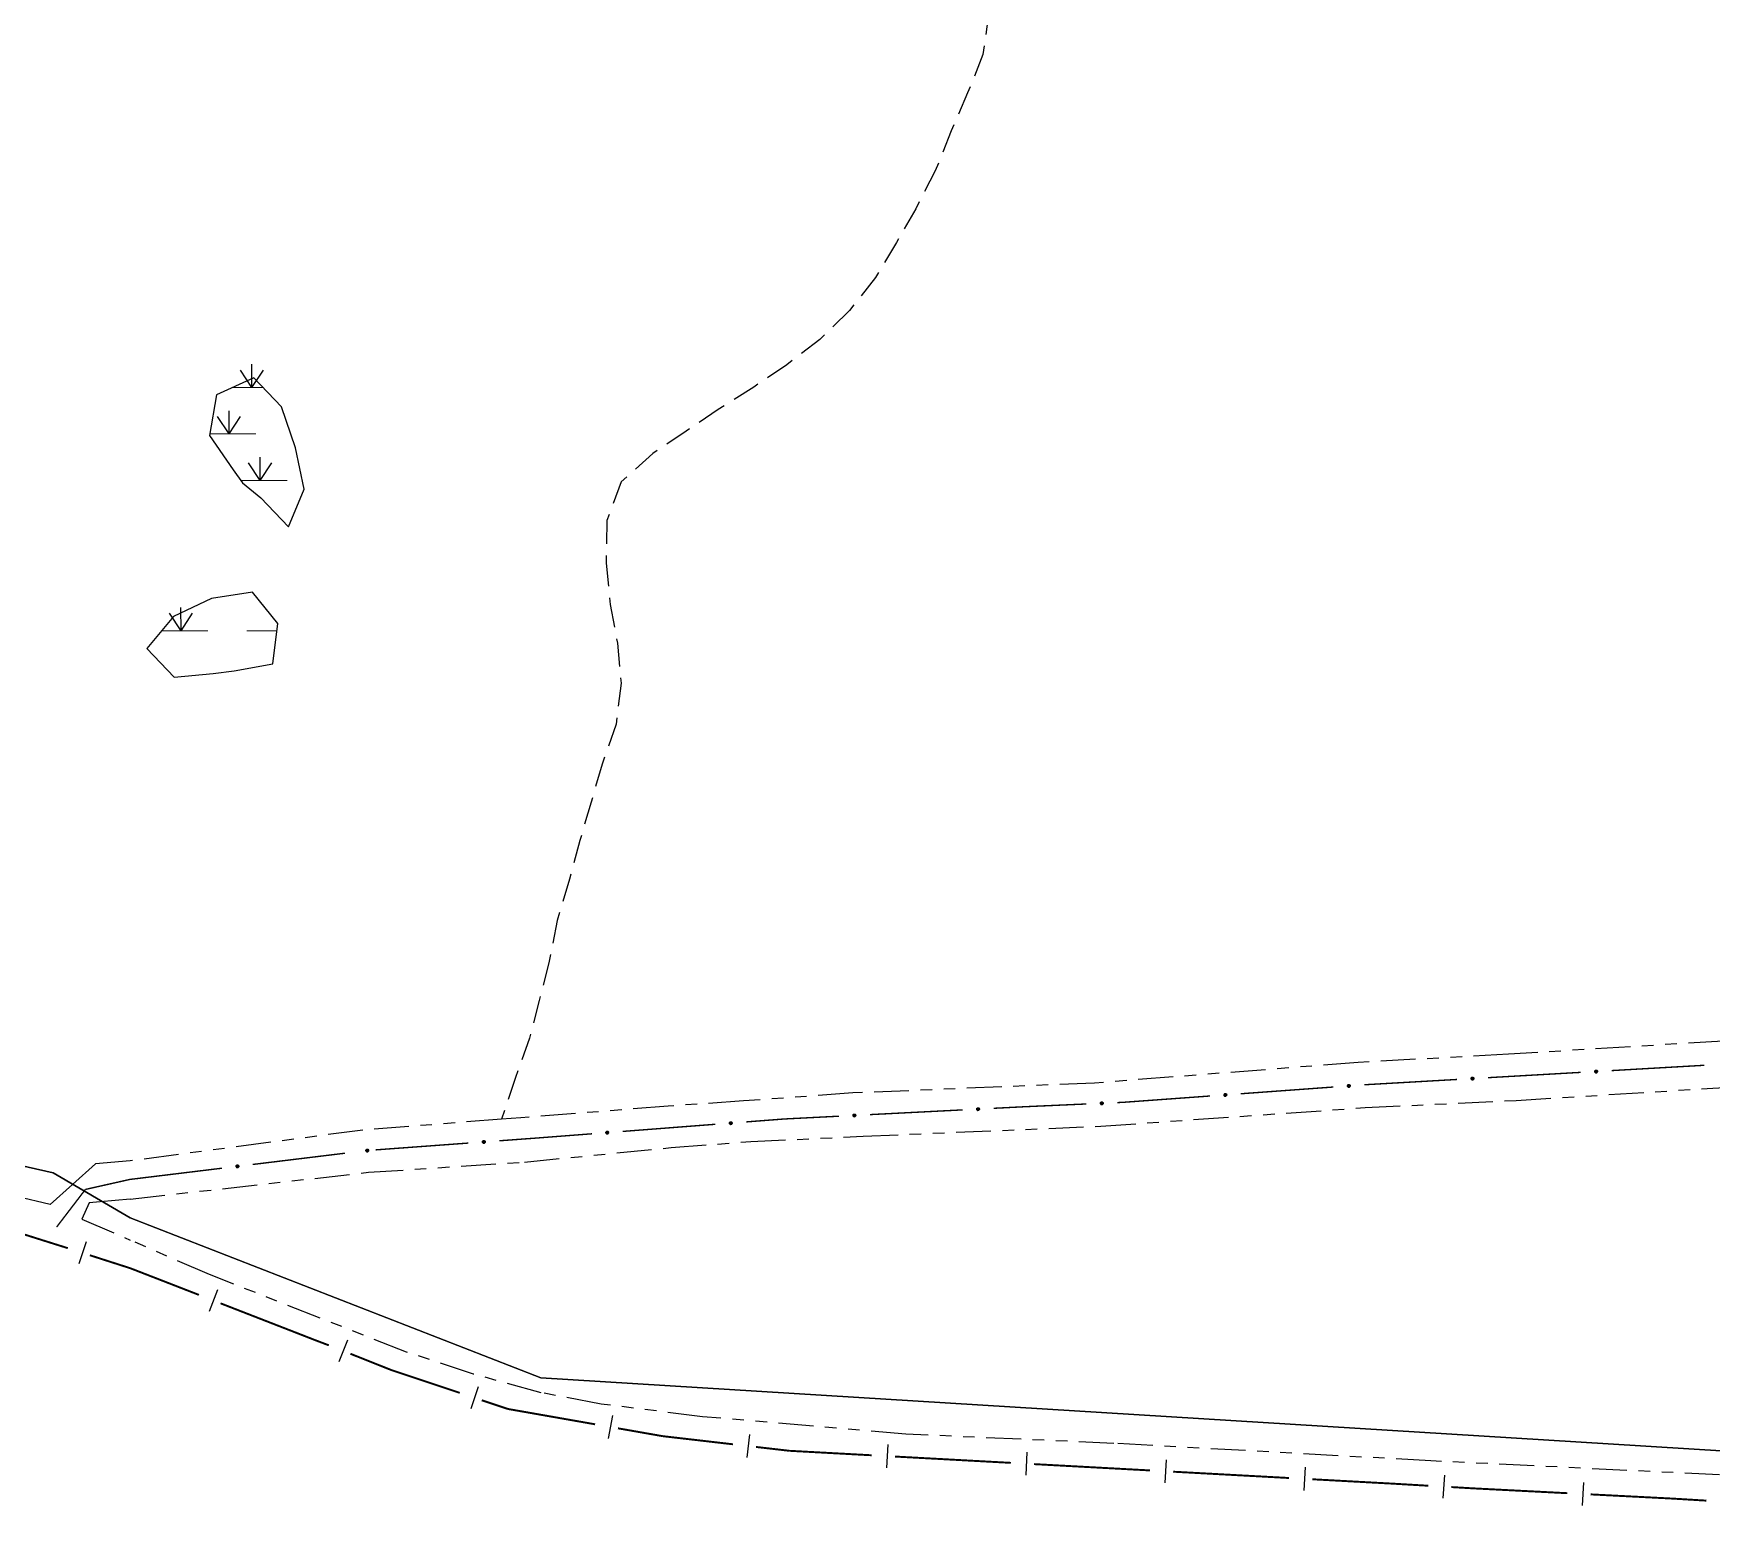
# Model space of a CAD drawing. Extents: x 200604 to 201918, y 4843538 to 4845237.
# Drawn here: x 201146.7 to 201363.5, y 4843542.1 to 4843734.3 of the extents above; entities that cross this region are included whole.
import ezdxf

# ---------------------------------------------------------------- set-up
doc = ezdxf.new("R2010")
doc.units = 0
doc.header["$LTSCALE"] = 1.5
doc.header["$MEASUREMENT"] = 0
for name, pattern in [('TRACO_00', [10, -10]), ('TRACO_15', [3, 2, -1]), ('TRACO_25', [8, 3, -1, 1, -1, 1, -1])]:
    doc.linetypes.add(name, pattern=pattern)
for name, color, linetype in [('CD_MALHA_LOTES', 7, 'CONTINUOUS'), ('HD-ALAGADO-BREJO', 170, 'CONTINUOUS'), ('LM-LIM-SETORES-BAIRROS', 250, 'CONTINUOUS'), ('RU-QUADRA', 210, 'CONTINUOUS'), ('SV-CAMINHO-TRILHA', 20, 'CONTINUOUS'), ('SV-EIXO-RUA-N-PAV', 6, 'CONTINUOUS'), ('SV-RUA-NAO-PAV', 7, 'CONTINUOUS')]:
    doc.layers.add(name, color=color, linetype=linetype)

# ---------------------------------------------------------------- blocks, each defined once
blk = doc.blocks.new('*X7')
at = {"layer": 'HD-ALAGADO-BREJO'}
for points in [[(201165.779237, 4843657.160308), (201165.778888, 4843660.160307)], [(201165.779237, 4843657.160308), (201164.278976, 4843659.410133)], [(201165.779237, 4843657.160308), (201167.278976, 4843659.410482)]]:
    blk.add_lwpolyline(points, dxfattribs=at)
at = {"layer": 'HD-ALAGADO-BREJO', "const_width": 0.13}
for points in [[(201163.279237, 4843657.160017), (201164.279237, 4843657.160133)], [(201164.279237, 4843657.160133), (201169.279237, 4843657.160715)], [(201174.279237, 4843657.161296), (201177.279237, 4843657.161645)], [(201177.279237, 4843657.161645), (201178.17977, 4843657.160166)]]:
    blk.add_lwpolyline(points, dxfattribs=at)
blk = doc.blocks.new('*X8')
at = {"layer": 'HD-ALAGADO-BREJO'}
for points in [[(201174.947705, 4843688.580591), (201173.447198, 4843690.830252)], [(201174.947705, 4843688.580591), (201174.947028, 4843691.580591)], [(201174.947705, 4843688.580591), (201176.447197, 4843690.830929)], [(201171.983715, 4843682.58031), (201171.983299, 4843685.58031)], [(201171.983715, 4843682.58031), (201170.483403, 4843684.830103)], [(201171.983715, 4843682.58031), (201173.483403, 4843684.830518)], [(201176.006385, 4843676.580369), (201176.005908, 4843679.580368)], [(201176.006385, 4843676.580369), (201174.506028, 4843678.83013)], [(201176.006385, 4843676.580369), (201177.506027, 4843678.830607)]]:
    blk.add_lwpolyline(points, dxfattribs=at)
at = {"layer": 'HD-ALAGADO-BREJO', "const_width": 0.13}
for points in [[(201172.447705, 4843688.580027), (201173.447705, 4843688.580252)], [(201173.447705, 4843688.580252), (201175.447705, 4843688.580704)], [(201175.447705, 4843688.580704), (201176.382916, 4843688.580066)], [(201169.483715, 4843682.579964), (201170.483715, 4843682.580103)], [(201170.483715, 4843682.580103), (201175.483715, 4843682.580795)], [(201173.506385, 4843676.579971), (201174.506385, 4843676.58013)], [(201174.506385, 4843676.58013), (201179.506385, 4843676.580925)]]:
    blk.add_lwpolyline(points, dxfattribs=at)

msp = doc.modelspace()

# ---------------------------------------------------------------- linework, layer by layer
at = {"layer": 'CD_MALHA_LOTES', "linetype": 'Continuous', "flags": 128}
for points in [[(201159.23, 4843581.31), (201159.23, 4843581.32), (201149.28, 4843587.14), (201132.12, 4843590.99)], [(201466.03, 4843544.94), (201464.817355, 4843545.015463), (201350.17, 4843552.15), (201212.26, 4843560.67), (201159.23, 4843581.31)]]:
    msp.add_lwpolyline(points, dxfattribs=at)
at = {"layer": 'HD-ALAGADO-BREJO', "linetype": 'TRACO_00'}
for points in [[(201176.1, 4843674.32, 4.12), (201179.67, 4843670.58, 4.12), (201181.7, 4843675.44, 4.12), (201180.59, 4843680.76, 4.12), (201178.75, 4843686.08, 4.12), (201175.19, 4843689.84, 4.12), (201170.38, 4843687.63, 4.12), (201169.45, 4843682.39, 4.12), (201172.5, 4843677.93, 4.12), (201173.73, 4843676.28, 4.12)], [(201172.64, 4843651.97, 3.94), (201177.66, 4843652.87, 3.95), (201178.29, 4843658.07, 3.95), (201175.03, 4843662.12, 3.95), (201169.73, 4843661.34, 3.95), (201164.82, 4843659, 3.95), (201161.37, 4843654.88, 3.95), (201164.9, 4843651.16, 3.95), (201169.92, 4843651.64, 3.95)]]:
    msp.add_polyline3d(points, close=True, dxfattribs=at)
at = {"layer": 'LM-LIM-SETORES-BAIRROS', "const_width": 0.25}
for points in [[(201151.07, 4843577.43), (201138.745461, 4843581.306956)], [(201151.14622, 4843577.405528), (201151.07, 4843577.43)], [(201159.23, 4843574.81), (201154.002597, 4843576.488407)], [(201159.705227, 4843574.625584), (201159.23, 4843574.81)], [(201164.59, 4843572.73), (201159.705227, 4843574.625584)], [(201165.298579, 4843572.454315), (201164.59, 4843572.73)], [(201168.094425, 4843571.366542), (201165.298579, 4843572.454315)], [(201183.25, 4843565.47), (201170.89027, 4843570.27877)], [(201183.940086, 4843565.209114), (201183.25, 4843565.47)], [(201184.875474, 4843564.855492), (201183.940086, 4843565.209114)], [(201192.95, 4843561.66), (201187.668559, 4843563.760905)], [(201193.249781, 4843561.559941), (201192.95, 4843561.66)], [(201201.786797, 4843558.710492), (201193.249781, 4843561.559941)], [(201208.02, 4843556.63), (201204.632469, 4843557.760676)], [(201208.442288, 4843556.555815), (201208.02, 4843556.63)], [(201219.276377, 4843554.652529), (201208.442288, 4843556.555815)], [(201228, 4843553.12), (201222.231129, 4843554.13345)], [(201228.141843, 4843553.103614), (201228, 4843553.12)], [(201237.08238, 4843552.070752), (201228.141843, 4843553.103614)], [(201244.36, 4843551.23), (201240.062558, 4843551.726465)], [(201245.03298, 4843551.193365), (201244.36, 4843551.23)], [(201255.018194, 4843550.649768), (201245.03298, 4843551.193365)], [(201272.99158, 4843549.671294), (201258.013758, 4843550.486689)], [(201290.964965, 4843548.692819), (201275.987144, 4843549.508214)], [(201308.938351, 4843547.714345), (201293.960529, 4843548.52974)], [(201322.06, 4843547), (201311.933915, 4843547.551266)], [(201322.91746, 4843546.949937), (201322.06, 4843547)], [(201326.910659, 4843546.716784), (201322.91746, 4843546.949937)], [(201332.85, 4843546.37), (201329.905559, 4843546.541919)], [(201332.900478, 4843546.367413), (201332.85, 4843546.37)], [(201344.884724, 4843545.752715), (201332.900478, 4843546.367413)], [(201358.39, 4843545.06), (201347.880785, 4843545.59904)], [(201358.866112, 4843545.031406), (201358.39, 4843545.06)], [(201362.858917, 4843544.791596), (201358.866112, 4843545.031406)]]:
    msp.add_lwpolyline(points, dxfattribs=at)
at = {"layer": 'LM-LIM-SETORES-BAIRROS'}
for points in [[(201153.509032, 4843578.222302), (201152.591911, 4843575.365925)], [(201170.502208, 4843572.039283), (201169.414435, 4843569.243438)], [(201187.293806, 4843565.524299), (201186.184946, 4843562.73675)], [(201204.158819, 4843559.500117), (201203.209003, 4843556.654445)], [(201221.505751, 4843555.783852), (201220.986673, 4843552.829101)], [(201239.241309, 4843553.331317), (201238.897022, 4843550.351138)], [(201257.096776, 4843552.038831), (201256.933697, 4843549.043266)], [(201275.070162, 4843551.060356), (201274.907083, 4843548.064792)], [(201293.043547, 4843550.081882), (201292.880468, 4843547.086318)], [(201311.016933, 4843549.103408), (201310.853854, 4843546.107843)], [(201328.994691, 4843548.097657), (201328.819827, 4843545.102757)], [(201346.958935, 4843547.148296), (201346.805261, 4843544.152235)]]:
    msp.add_lwpolyline(points, dxfattribs=at)
at = {"layer": 'RU-QUADRA', "linetype": 'Continuous', "flags": 128}
msp.add_lwpolyline([(201132.12, 4843590.99), (201149.28, 4843587.14), (201159.23, 4843581.32), (201212.26, 4843560.67), (201350.17, 4843552.15), (201464.817355, 4843545.015463), (201466.03, 4843544.94), (201482.75, 4843600), (201500.81, 4843659.48), (201519.41, 4843720.01), (201537.47, 4843782.34), (201557.95, 4843847.88), (201574.04, 4843900.19), (201593.89, 4843964.3)], dxfattribs=at)
at = {"layer": 'SV-CAMINHO-TRILHA', "linetype": 'TRACO_15'}
msp.add_polyline3d([(201270.14, 4843737.15, 6.05), (201269.39, 4843731.59, 6.16), (201267.41, 4843726.64, 6.16), (201265.3, 4843721.74, 6.16), (201263.22, 4843716.55, 6.2), (201260.71, 4843711.66, 6.19), (201258.21, 4843707.3, 6.2), (201255.5, 4843702.79, 6.2), (201252.14, 4843698.5, 6.19), (201248.33, 4843694.78, 6.19), (201244.04, 4843691.5, 6.19), (201239.77, 4843688.62, 6.22), (201235.19, 4843685.74, 6.22), (201231.03, 4843682.93, 6.18), (201226.72, 4843680.05, 6.08), (201222.66, 4843676.4, 5.99), (201220.8, 4843671.38, 5.71), (201220.71, 4843665.9, 5.45), (201221.24, 4843660.55, 5.38), (201222.17, 4843655.54, 4.91), (201222.63, 4843650.38, 4.55), (201221.98, 4843645.09, 4.52), (201220.18, 4843639.91, 4.48), (201218.77, 4843635.03, 4.4), (201217.31, 4843630.05, 4.32), (201215.96, 4843625.07, 4.19), (201214.38, 4843619.73, 4.17), (201213.31, 4843614.26, 4.11), (201212.07, 4843609.41, 4.05), (201210.81, 4843604.54, 4.03), (201209.01, 4843599.45, 4), (201207.17, 4843594.05, 4.03)], dxfattribs=at)
at = {"layer": 'SV-EIXO-RUA-N-PAV', "const_width": 0.18}
for points in [[(201350.601495, 4843600.338884), (201362.581861, 4843601.025063)], [(201318.67, 4843598.51), (201330.634219, 4843599.195254)], [(201334.627675, 4843599.42398), (201346.60804, 4843600.110158)], [(201287.48, 4843596.24), (201298.706629, 4843597.057072)], [(201302.696078, 4843597.347423), (201314.664422, 4843598.218476)], [(201318.65387, 4843598.508827), (201318.67, 4843598.51)], [(201243.73, 4843594.09), (201250.780147, 4843594.449402)], [(201254.77496, 4843594.653049), (201266.759398, 4843595.263991)], [(201270.754211, 4843595.467639), (201274.749023, 4843595.671286)], [(201274.749023, 4843595.671286), (201274.92, 4843595.68)], [(201274.92, 4843595.68), (201282.741031, 4843596.02871)], [(201286.737061, 4843596.206877), (201287.48, 4843596.24)], [(201211.36, 4843591.6), (201218.862766, 4843592.177136)], [(201222.850983, 4843592.483922), (201234.815637, 4843593.404281)], [(201238.803855, 4843593.711067), (201242.792073, 4843594.017853)], [(201242.792073, 4843594.017853), (201243.73, 4843594.09)], [(201190.939945, 4843590.100061), (201202.907702, 4843590.979144)], [(201206.896954, 4843591.272172), (201210.886207, 4843591.565199)], [(201210.886207, 4843591.565199), (201211.36, 4843591.6)], [(201175.052425, 4843588.216124), (201186.964244, 4843589.668217)], [(201159.17, 4843586.28), (201154.291678, 4843585.183652)], [(201159.17, 4843586.28), (201171.081819, 4843587.732093)], [(201153.43, 4843584.99), (201149.712445, 4843580.132492)], [(201154.291678, 4843585.183652), (201153.43, 4843584.99)], [(201244.42, 4843551.25), (201244.433056, 4843551.226023)]]:
    msp.add_lwpolyline(points, dxfattribs=at)
at = {"layer": 'SV-EIXO-RUA-N-PAV'}
for points in [[(201332.481207, 4843599.411301), (201332.513236, 4843599.448263), (201332.548321, 4843599.473481), (201332.583638, 4843599.486091), (201332.617752, 4843599.489096), (201332.652999, 4843599.488241), (201332.688344, 4843599.479537), (201332.725434, 4843599.461188), (201332.762737, 4843599.429319), (201332.786208, 4843599.39168), (201332.800423, 4843599.357717), (201332.805606, 4843599.322325), (201332.8042, 4843599.288099), (201332.793946, 4843599.251683), (201332.774984, 4843599.214278), (201332.74203, 4843599.177543), (201332.707464, 4843599.153057), (201332.672984, 4843599.141756), (201332.637371, 4843599.136772), (201332.601397, 4843599.138077), (201332.56675, 4843599.14682), (201332.529123, 4843599.16598), (201332.493297, 4843599.198985), (201332.468481, 4843599.233182), (201332.4567, 4843599.267495), (201332.452582, 4843599.302667), (201332.453011, 4843599.338029), (201332.46028, 4843599.373924), (201332.481207, 4843599.411301)], [(201348.455028, 4843600.326206), (201348.487057, 4843600.363168), (201348.522142, 4843600.388385), (201348.557459, 4843600.400995), (201348.591573, 4843600.404001), (201348.626819, 4843600.403145), (201348.662165, 4843600.394442), (201348.699255, 4843600.376093), (201348.736558, 4843600.344224), (201348.760029, 4843600.306584), (201348.774244, 4843600.272622), (201348.779426, 4843600.23723), (201348.778021, 4843600.203004), (201348.767767, 4843600.166588), (201348.748805, 4843600.129182), (201348.715851, 4843600.092448), (201348.681285, 4843600.067961), (201348.646805, 4843600.056661), (201348.611191, 4843600.051676), (201348.575218, 4843600.052982), (201348.540571, 4843600.061725), (201348.502944, 4843600.080884), (201348.467118, 4843600.11389), (201348.442302, 4843600.148087), (201348.430521, 4843600.182399), (201348.426403, 4843600.217571), (201348.426831, 4843600.252934), (201348.434101, 4843600.288828), (201348.455028, 4843600.326206)], [(201300.550062, 4843597.301608), (201300.581516, 4843597.33906), (201300.616208, 4843597.364816), (201300.651326, 4843597.37797), (201300.685389, 4843597.381502), (201300.720645, 4843597.38119), (201300.75612, 4843597.373034), (201300.793489, 4843597.355259), (201300.83128, 4843597.32397), (201300.855329, 4843597.286697), (201300.870067, 4843597.252958), (201300.875795, 4843597.217651), (201300.874918, 4843597.183407), (201300.865227, 4843597.146837), (201300.846845, 4843597.109143), (201300.814463, 4843597.071904), (201300.780278, 4843597.046887), (201300.745977, 4843597.035056), (201300.710445, 4843597.029522), (201300.674455, 4843597.030272), (201300.639678, 4843597.038479), (201300.601759, 4843597.057055), (201300.565428, 4843597.089504), (201300.540087, 4843597.123314), (201300.527778, 4843597.15744), (201300.523117, 4843597.192544), (201300.523, 4843597.227909), (201300.529714, 4843597.263911), (201300.550062, 4843597.301608)], [(201316.507854, 4843598.463013), (201316.539308, 4843598.500465), (201316.574, 4843598.526221), (201316.609118, 4843598.539375), (201316.643182, 4843598.542906), (201316.678437, 4843598.542595), (201316.713913, 4843598.534438), (201316.751282, 4843598.516664), (201316.789073, 4843598.485375), (201316.813122, 4843598.448102), (201316.827859, 4843598.414363), (201316.833587, 4843598.379055), (201316.832711, 4843598.344811), (201316.82302, 4843598.308241), (201316.804637, 4843598.270548), (201316.772255, 4843598.233309), (201316.738071, 4843598.208292), (201316.703769, 4843598.19646), (201316.668237, 4843598.190927), (201316.632248, 4843598.191676), (201316.59747, 4843598.199883), (201316.559552, 4843598.21846), (201316.523221, 4843598.250908), (201316.49788, 4843598.284718), (201316.48557, 4843598.318845), (201316.48091, 4843598.353949), (201316.480792, 4843598.389314), (201316.487507, 4843598.425316), (201316.507854, 4843598.463013)], [(201252.628455, 4843594.653848), (201252.660716, 4843594.690608), (201252.695959, 4843594.715605), (201252.731354, 4843594.727993), (201252.765486, 4843594.730785), (201252.800726, 4843594.729707), (201252.836017, 4843594.720783), (201252.872991, 4843594.702201), (201252.910093, 4843594.670098), (201252.933327, 4843594.632312), (201252.947329, 4843594.598261), (201252.952289, 4843594.562837), (201252.950669, 4843594.52862), (201252.940186, 4843594.49227), (201252.920989, 4843594.454984), (201252.887806, 4843594.418457), (201252.853086, 4843594.394188), (201252.818536, 4843594.383105), (201252.782892, 4843594.378344), (201252.746927, 4843594.379875), (201252.712336, 4843594.388835), (201252.67483, 4843594.408231), (201252.639212, 4843594.441461), (201252.614611, 4843594.475813), (201252.603046, 4843594.510198), (201252.599149, 4843594.545396), (201252.599799, 4843594.580755), (201252.607294, 4843594.616603), (201252.628455, 4843594.653848)], [(201268.607706, 4843595.468438), (201268.639966, 4843595.505198), (201268.675209, 4843595.530194), (201268.710604, 4843595.542583), (201268.744736, 4843595.545374), (201268.779977, 4843595.544297), (201268.815267, 4843595.535372), (201268.852241, 4843595.51679), (201268.889344, 4843595.484687), (201268.912577, 4843595.446901), (201268.926579, 4843595.41285), (201268.931539, 4843595.377427), (201268.929919, 4843595.34321), (201268.919436, 4843595.306859), (201268.90024, 4843595.269573), (201268.867056, 4843595.233046), (201268.832337, 4843595.208777), (201268.797786, 4843595.197694), (201268.762142, 4843595.192933), (201268.726178, 4843595.194464), (201268.691587, 4843595.203425), (201268.654081, 4843595.22282), (201268.618463, 4843595.25605), (201268.593862, 4843595.290402), (201268.582296, 4843595.324788), (201268.578399, 4843595.359985), (201268.57905, 4843595.395344), (201268.586544, 4843595.431192), (201268.607706, 4843595.468438)], [(201284.590605, 4843596.221365), (201284.623099, 4843596.257919), (201284.658501, 4843596.28269), (201284.693975, 4843596.294852), (201284.728124, 4843596.297426), (201284.763357, 4843596.296124), (201284.798589, 4843596.286974), (201284.835444, 4843596.268157), (201284.872341, 4843596.235818), (201284.895333, 4843596.197885), (201284.909118, 4843596.163745), (201284.913852, 4843596.128291), (201284.912013, 4843596.094085), (201284.901299, 4843596.057802), (201284.881865, 4843596.020639), (201284.848449, 4843595.984325), (201284.813576, 4843595.960278), (201284.778955, 4843595.949415), (201284.743282, 4843595.944881), (201284.707328, 4843595.946641), (201284.672795, 4843595.955822), (201284.635413, 4843595.975457), (201284.600008, 4843596.008913), (201284.575626, 4843596.043421), (201284.56428, 4843596.07788), (201284.560608, 4843596.113101), (201284.561484, 4843596.148456), (201284.569207, 4843596.184255), (201284.590605, 4843596.221365)], [(201220.705174, 4843592.429266), (201220.736474, 4843592.466847), (201220.77106, 4843592.492746), (201220.806123, 4843592.506044), (201220.840172, 4843592.509716), (201220.875428, 4843592.50955), (201220.910937, 4843592.50154), (201220.948379, 4843592.48392), (201220.986298, 4843592.452786), (201221.010501, 4843592.415613), (201221.025378, 4843592.381935), (201221.031251, 4843592.346651), (201221.030516, 4843592.312404), (201221.020975, 4843592.275794), (201221.002748, 4843592.238025), (201220.97052, 4843592.200653), (201220.936439, 4843592.175495), (201220.902186, 4843592.163523), (201220.866677, 4843592.157843), (201220.830685, 4843592.158444), (201220.795874, 4843592.166508), (201220.757879, 4843592.184928), (201220.721415, 4843592.217227), (201220.695935, 4843592.250932), (201220.683485, 4843592.285007), (201220.67868, 4843592.320092), (201220.678416, 4843592.355456), (201220.684982, 4843592.391486), (201220.705174, 4843592.429266)], [(201236.658046, 4843593.65641), (201236.689346, 4843593.693992), (201236.723931, 4843593.71989), (201236.758995, 4843593.733189), (201236.793043, 4843593.736861), (201236.8283, 4843593.736695), (201236.863809, 4843593.728684), (201236.901251, 4843593.711064), (201236.93917, 4843593.679931), (201236.963373, 4843593.642758), (201236.978249, 4843593.609079), (201236.984123, 4843593.573796), (201236.983387, 4843593.539549), (201236.973847, 4843593.502939), (201236.95562, 4843593.46517), (201236.923391, 4843593.427798), (201236.889311, 4843593.40264), (201236.855058, 4843593.390668), (201236.819549, 4843593.384988), (201236.783557, 4843593.385589), (201236.748746, 4843593.393653), (201236.710751, 4843593.412073), (201236.674287, 4843593.444371), (201236.648806, 4843593.478076), (201236.636356, 4843593.512152), (201236.631551, 4843593.547237), (201236.631288, 4843593.582601), (201236.637854, 4843593.61863), (201236.658046, 4843593.65641)], [(201189.698641, 4843590.119259), (201189.730071, 4843590.156732), (201189.764745, 4843590.182512), (201189.799854, 4843590.195689), (201189.833915, 4843590.199244), (201189.869171, 4843590.198956), (201189.904652, 4843590.190823), (201189.942033, 4843590.173074), (201189.979845, 4843590.14181), (201190.003919, 4843590.104553), (201190.018679, 4843590.070824), (201190.024431, 4843590.035521), (201190.023578, 4843590.001276), (201190.013911, 4843589.9647), (201189.995554, 4843589.926993), (201189.963197, 4843589.889733), (201189.929029, 4843589.864693), (201189.894735, 4843589.852839), (201189.859207, 4843589.847281), (201189.823217, 4843589.848006), (201189.788434, 4843589.85619), (201189.750503, 4843589.874741), (201189.71415, 4843589.907165), (201189.688787, 4843589.940958), (201189.676454, 4843589.975076), (201189.67177, 4843590.010178), (201189.671629, 4843590.045542), (201189.678319, 4843590.081549), (201189.698641, 4843590.119259)], [(201204.750969, 4843591.224917), (201204.782399, 4843591.26239), (201204.817073, 4843591.288169), (201204.852182, 4843591.301347), (201204.886243, 4843591.304902), (201204.921499, 4843591.304614), (201204.95698, 4843591.296481), (201204.994361, 4843591.278732), (201205.032173, 4843591.247468), (201205.056247, 4843591.210211), (201205.071008, 4843591.176482), (201205.076759, 4843591.141178), (201205.075906, 4843591.106934), (201205.066239, 4843591.070357), (201205.047882, 4843591.032651), (201205.015525, 4843590.995391), (201204.981357, 4843590.97035), (201204.947063, 4843590.958496), (201204.911535, 4843590.952939), (201204.875545, 4843590.953664), (201204.840762, 4843590.961848), (201204.802831, 4843590.980399), (201204.766478, 4843591.012823), (201204.741115, 4843591.046616), (201204.728782, 4843591.080734), (201204.724098, 4843591.115835), (201204.723957, 4843591.1512), (201204.730647, 4843591.187207), (201204.750969, 4843591.224917)], [(201172.911177, 4843588.065994), (201172.940772, 4843588.104931), (201172.974171, 4843588.132344), (201173.008607, 4843588.14719), (201173.042459, 4843588.152375), (201173.077688, 4843588.153778), (201173.113518, 4843588.147356), (201173.151707, 4843588.13142), (201173.190975, 4843588.102006), (201173.216808, 4843588.065947), (201173.23317, 4843588.032965), (201173.240608, 4843587.997978), (201173.241398, 4843587.963731), (201173.233497, 4843587.926733), (201173.216969, 4843587.88819), (201173.186436, 4843587.849421), (201173.153509, 4843587.82277), (201173.119824, 4843587.809285), (201173.084603, 4843587.80203), (201173.048619, 4843587.801028), (201173.013484, 4843587.807534), (201172.974707, 4843587.824245), (201172.936841, 4843587.854888), (201172.909885, 4843587.887425), (201172.89593, 4843587.920913), (201172.889568, 4843587.955749), (201172.887731, 4843587.991066), (201172.892687, 4843588.027352), (201172.911177, 4843588.065994)]]:
    msp.add_lwpolyline(points, close=True, dxfattribs=at)
for points in [[(201332.452582, 4843599.302667), (201332.800423, 4843599.357717)], [(201332.453011, 4843599.338029), (201332.786208, 4843599.39168)], [(201332.456515, 4843599.321658), (201332.788247, 4843599.376194)], [(201332.4567, 4843599.267495), (201332.805606, 4843599.322325)], [(201332.457259, 4843599.284798), (201332.801408, 4843599.337312)], [(201332.46028, 4843599.373924), (201332.762737, 4843599.429319)], [(201332.461376, 4843599.356106), (201332.769871, 4843599.410677)], [(201332.4661, 4843599.249769), (201332.801919, 4843599.304539)], [(201332.468481, 4843599.233182), (201332.8042, 4843599.288099)], [(201332.471686, 4843599.390865), (201332.740675, 4843599.443174)], [(201332.481207, 4843599.411301), (201332.725434, 4843599.461188)], [(201332.483113, 4843599.215208), (201332.794411, 4843599.268573)], [(201332.493297, 4843599.198985), (201332.793946, 4843599.251683)], [(201332.499471, 4843599.430726), (201332.69953, 4843599.469519)], [(201332.513236, 4843599.448263), (201332.688344, 4843599.479537)], [(201332.514956, 4843599.184229), (201332.781455, 4843599.232295)], [(201332.529123, 4843599.16598), (201332.774984, 4843599.214278)], [(201332.533174, 4843599.462725), (201332.66189, 4843599.482398)], [(201332.548321, 4843599.473481), (201332.652999, 4843599.488241)], [(201332.553299, 4843599.15909), (201332.750789, 4843599.195003)], [(201332.56675, 4843599.14682), (201332.74203, 4843599.177543)], [(201332.58837, 4843599.143331), (201332.71837, 4843599.164444)], [(201332.601397, 4843599.138077), (201332.707464, 4843599.153057)], [(201348.426403, 4843600.217571), (201348.774244, 4843600.272622)], [(201348.426831, 4843600.252934), (201348.760029, 4843600.306584)], [(201348.430336, 4843600.236563), (201348.762068, 4843600.291099)], [(201348.430521, 4843600.182399), (201348.779426, 4843600.23723)], [(201348.43108, 4843600.199703), (201348.775229, 4843600.252216)], [(201348.434101, 4843600.288828), (201348.736558, 4843600.344224)], [(201348.435197, 4843600.27101), (201348.743692, 4843600.325582)], [(201348.43992, 4843600.164674), (201348.775739, 4843600.219444)], [(201348.442302, 4843600.148087), (201348.778021, 4843600.203004)], [(201348.445507, 4843600.30577), (201348.714496, 4843600.358079)], [(201348.455028, 4843600.326206), (201348.699255, 4843600.376093)], [(201348.456934, 4843600.130112), (201348.768232, 4843600.183478)], [(201348.467118, 4843600.11389), (201348.767767, 4843600.166588)], [(201348.473292, 4843600.34563), (201348.673351, 4843600.384424)], [(201348.487057, 4843600.363168), (201348.662165, 4843600.394442)], [(201348.488777, 4843600.099134), (201348.755276, 4843600.1472)], [(201348.502944, 4843600.080884), (201348.748805, 4843600.129182)], [(201348.506995, 4843600.377629), (201348.63571, 4843600.397302)], [(201348.522142, 4843600.388385), (201348.626819, 4843600.403145)], [(201348.527119, 4843600.073995), (201348.724609, 4843600.109908)], [(201348.540571, 4843600.061725), (201348.715851, 4843600.092448)], [(201348.562191, 4843600.058236), (201348.692191, 4843600.079349)], [(201348.575218, 4843600.052982), (201348.681285, 4843600.067961)], [(201300.523, 4843597.227909), (201300.855329, 4843597.286697)], [(201300.523117, 4843597.192544), (201300.870067, 4843597.252958)], [(201300.526756, 4843597.211594), (201300.857607, 4843597.271245)], [(201300.527778, 4843597.15744), (201300.875795, 4843597.217651)], [(201300.52807, 4843597.17475), (201300.871367, 4843597.232571)], [(201300.529714, 4843597.263911), (201300.83128, 4843597.32397)], [(201300.531085, 4843597.246113), (201300.838701, 4843597.30544)], [(201300.53745, 4843597.139862), (201300.872383, 4843597.199809)], [(201300.540087, 4843597.123314), (201300.874918, 4843597.183407)], [(201300.540857, 4843597.281027), (201300.809006, 4843597.337483)], [(201300.550062, 4843597.301608), (201300.793489, 4843597.355259)], [(201300.554995, 4843597.105567), (201300.865432, 4843597.163732)], [(201300.565428, 4843597.089504), (201300.865227, 4843597.146837)], [(201300.568024, 4843597.321312), (201300.767459, 4843597.36319)], [(201300.581516, 4843597.33906), (201300.75612, 4843597.373034)], [(201300.587312, 4843597.075084), (201300.853037, 4843597.127259)], [(201300.601229, 4843597.353828), (201300.729625, 4843597.375485)], [(201300.601759, 4843597.057055), (201300.846845, 4843597.109143)], [(201300.616208, 4843597.364816), (201300.720645, 4843597.38119)], [(201300.626038, 4843597.05054), (201300.82295, 4843597.089497)], [(201300.639678, 4843597.038479), (201300.814463, 4843597.071904)], [(201300.661349, 4843597.035324), (201300.791007, 4843597.058442)], [(201300.674455, 4843597.030272), (201300.780278, 4843597.046887)], [(201316.480792, 4843598.389314), (201316.813122, 4843598.448102)], [(201316.48091, 4843598.353949), (201316.827859, 4843598.414363)], [(201316.484549, 4843598.372999), (201316.8154, 4843598.43265)], [(201316.48557, 4843598.318845), (201316.833587, 4843598.379055)], [(201316.485862, 4843598.336155), (201316.829159, 4843598.393975)], [(201316.487507, 4843598.425316), (201316.789073, 4843598.485375)], [(201316.488877, 4843598.407517), (201316.796493, 4843598.466845)], [(201316.495242, 4843598.301266), (201316.830176, 4843598.361214)], [(201316.49788, 4843598.284718), (201316.832711, 4843598.344811)], [(201316.498649, 4843598.442432), (201316.766799, 4843598.498887)], [(201316.507854, 4843598.463013), (201316.751282, 4843598.516664)], [(201316.512787, 4843598.266972), (201316.823224, 4843598.325137)], [(201316.523221, 4843598.250908), (201316.82302, 4843598.308241)], [(201316.525816, 4843598.482717), (201316.725252, 4843598.524594)], [(201316.539308, 4843598.500465), (201316.713913, 4843598.534438)], [(201316.545105, 4843598.236489), (201316.81083, 4843598.288663)], [(201316.559021, 4843598.515232), (201316.687417, 4843598.53689)], [(201316.559552, 4843598.21846), (201316.804637, 4843598.270548)], [(201316.574, 4843598.526221), (201316.678437, 4843598.542595)], [(201316.583831, 4843598.211945), (201316.780743, 4843598.250902)], [(201316.59747, 4843598.199883), (201316.772255, 4843598.233309)], [(201316.619141, 4843598.196729), (201316.7488, 4843598.219847)], [(201316.632248, 4843598.191676), (201316.738071, 4843598.208292)], [(201252.599149, 4843594.545396), (201252.947329, 4843594.598261)], [(201252.599799, 4843594.580755), (201252.933327, 4843594.632312)], [(201252.603046, 4843594.510198), (201252.952289, 4843594.562837)], [(201252.603201, 4843594.564362), (201252.935269, 4843594.616814)], [(201252.603714, 4843594.527498), (201252.948186, 4843594.57785)], [(201252.607294, 4843594.616603), (201252.910093, 4843594.670098)], [(201252.608278, 4843594.598778), (201252.91711, 4843594.651412)], [(201252.612334, 4843594.492414), (201252.94849, 4843594.545074)], [(201252.614611, 4843594.475813), (201252.950669, 4843594.52862)], [(201252.618806, 4843594.633472), (201252.888118, 4843594.684091)], [(201252.628455, 4843594.653848), (201252.872991, 4843594.702201)], [(201252.62913, 4843594.457747), (201252.940757, 4843594.509156)], [(201252.639212, 4843594.441461), (201252.940186, 4843594.49227)], [(201252.646841, 4843594.673158), (201252.847139, 4843594.710694)], [(201252.660716, 4843594.690608), (201252.836017, 4843594.720783)], [(201252.660778, 4843594.426569), (201252.927573, 4843594.472961)], [(201252.67483, 4843594.408231), (201252.920989, 4843594.454984)], [(201252.680744, 4843594.704945), (201252.809581, 4843594.723809)], [(201252.695959, 4843594.715605), (201252.800726, 4843594.729707)], [(201252.698962, 4843594.40119), (201252.896673, 4843594.435862)], [(201268.578399, 4843595.359985), (201268.926579, 4843595.41285)], [(201268.57905, 4843595.395344), (201268.912577, 4843595.446901)], [(201268.582296, 4843595.324788), (201268.931539, 4843595.377427)], [(201268.582451, 4843595.378951), (201268.914519, 4843595.431403)], [(201268.582964, 4843595.342088), (201268.927436, 4843595.392439)], [(201268.586544, 4843595.431192), (201268.889344, 4843595.484687)], [(201268.587528, 4843595.413368), (201268.89636, 4843595.466001)], [(201268.591584, 4843595.307003), (201268.927741, 4843595.359664)], [(201268.593862, 4843595.290402), (201268.929919, 4843595.34321)], [(201268.598056, 4843595.448062), (201268.867368, 4843595.498681)], [(201268.607706, 4843595.468438), (201268.852241, 4843595.51679)], [(201268.608381, 4843595.272336), (201268.920008, 4843595.323746)], [(201268.618463, 4843595.25605), (201268.919436, 4843595.306859)], [(201268.626092, 4843595.487747), (201268.82639, 4843595.525284)], [(201268.639966, 4843595.505198), (201268.815267, 4843595.535372)], [(201268.640029, 4843595.241158), (201268.906824, 4843595.28755)], [(201268.654081, 4843595.22282), (201268.90024, 4843595.269573)], [(201268.659995, 4843595.519534), (201268.788831, 4843595.538398)], [(201268.675209, 4843595.530194), (201268.779977, 4843595.544297)], [(201268.678212, 4843595.215779), (201268.875924, 4843595.250451)], [(201268.691587, 4843595.203425), (201268.867056, 4843595.233046)], [(201268.713184, 4843595.1998), (201268.843314, 4843595.220097)], [(201268.726178, 4843595.194464), (201268.832337, 4843595.208777)], [(201284.560608, 4843596.113101), (201284.909118, 4843596.163745)], [(201284.561484, 4843596.148456), (201284.895333, 4843596.197885)], [(201284.56428, 4843596.07788), (201284.913852, 4843596.128291)], [(201284.564781, 4843596.132042), (201284.897177, 4843596.182375)], [(201284.565058, 4843596.095175), (201284.909844, 4843596.143329)], [(201284.569207, 4843596.184255), (201284.872341, 4843596.235818)], [(201284.570077, 4843596.166425), (201284.879238, 4843596.217088)], [(201284.573455, 4843596.060037), (201284.90994, 4843596.110552)], [(201284.575626, 4843596.043421), (201284.912013, 4843596.094085)], [(201284.580826, 4843596.201051), (201284.850455, 4843596.249951)], [(201284.59003, 4843596.025263), (201284.901978, 4843596.074685)], [(201284.590605, 4843596.221365), (201284.835444, 4843596.268157)], [(201284.600008, 4843596.008913), (201284.901299, 4843596.057802)], [(201284.609114, 4843596.240557), (201284.809647, 4843596.276815)], [(201284.621478, 4843595.993884), (201284.888563, 4843596.038574)], [(201284.623099, 4843596.257919), (201284.798589, 4843596.286974)], [(201284.635413, 4843595.975457), (201284.881865, 4843596.020639)], [(201284.643219, 4843596.272127), (201284.772173, 4843596.290169)], [(201284.658501, 4843596.28269), (201284.763357, 4843596.296124)], [(201284.659499, 4843595.968262), (201284.857428, 4843596.001673)], [(201284.672795, 4843595.955822), (201284.848449, 4843595.984325)], [(201284.694368, 4843595.95206), (201284.824625, 4843595.971527)], [(201284.707328, 4843595.946641), (201284.813576, 4843595.960278)], [(201220.678416, 4843592.355456), (201221.010501, 4843592.415613)], [(201220.67868, 4843592.320092), (201221.025378, 4843592.381935)], [(201220.68224, 4843592.339157), (201221.012843, 4843592.40017)], [(201220.683485, 4843592.285007), (201221.031251, 4843592.346651)], [(201220.683705, 4843592.302319), (201221.026762, 4843592.361553)], [(201220.684982, 4843592.391486), (201220.986298, 4843592.452786)], [(201220.686426, 4843592.373693), (201220.993796, 4843592.434287)], [(201220.693229, 4843592.267469), (201221.027913, 4843592.328796)], [(201220.695935, 4843592.250932), (201221.030516, 4843592.312404)], [(201220.696055, 4843592.408647), (201220.963969, 4843592.466207)], [(201220.705174, 4843592.429266), (201220.948379, 4843592.48392)], [(201220.710916, 4843592.233247), (201221.02111, 4843592.29269)], [(201220.721415, 4843592.217227), (201221.020975, 4843592.275794)], [(201220.723055, 4843592.449044), (201220.922317, 4843592.491743)], [(201220.736474, 4843592.466847), (201220.910937, 4843592.50154)], [(201220.756126, 4843592.481696), (201220.884432, 4843592.503882)], [(201220.77106, 4843592.492746), (201220.875428, 4843592.50955)], [(201236.631288, 4843593.582601), (201236.963373, 4843593.642758)], [(201236.631551, 4843593.547237), (201236.978249, 4843593.609079)], [(201236.635112, 4843593.566301), (201236.965714, 4843593.627315)], [(201236.636356, 4843593.512152), (201236.984123, 4843593.573796)], [(201236.636577, 4843593.529463), (201236.979633, 4843593.588697)], [(201236.637854, 4843593.61863), (201236.93917, 4843593.679931)], [(201236.639298, 4843593.600837), (201236.946667, 4843593.661432)], [(201236.646101, 4843593.494613), (201236.980784, 4843593.555941)], [(201236.648806, 4843593.478076), (201236.983387, 4843593.539549)], [(201236.648926, 4843593.635792), (201236.916841, 4843593.693352)], [(201236.658046, 4843593.65641), (201236.901251, 4843593.711064)], [(201236.663787, 4843593.460392), (201236.973982, 4843593.519835)], [(201236.674287, 4843593.444371), (201236.973847, 4843593.502939)], [(201236.675927, 4843593.676188), (201236.875188, 4843593.718887)], [(201236.689346, 4843593.693992), (201236.863809, 4843593.728684)], [(201236.69623, 4843593.430042), (201236.961737, 4843593.483311)], [(201236.708998, 4843593.70884), (201236.837304, 4843593.731027)], [(201236.710751, 4843593.412073), (201236.95562, 4843593.46517)], [(201236.723931, 4843593.71989), (201236.8283, 4843593.736695)], [(201236.735057, 4843593.405657), (201236.931806, 4843593.445426)], [(201236.748746, 4843593.393653), (201236.923391, 4843593.427798)], [(201236.77043, 4843593.390587), (201236.899992, 4843593.414239)], [(201236.783557, 4843593.385589), (201236.889311, 4843593.40264)], [(201252.712336, 4843594.388835), (201252.887806, 4843594.418457)], [(201252.733934, 4843594.385211), (201252.864063, 4843594.405507)], [(201252.746927, 4843594.379875), (201252.853086, 4843594.394188)], [(201189.671629, 4843590.045542), (201190.003919, 4843590.104553)], [(201189.678319, 4843590.081549), (201189.979845, 4843590.14181)], [(201189.679702, 4843590.063751), (201189.987278, 4843590.123285)], [(201189.689451, 4843590.098672), (201189.957562, 4843590.155308)], [(201189.698641, 4843590.119259), (201189.942033, 4843590.173074)], [(201189.71659, 4843590.138975), (201189.915998, 4843590.180987)], [(201189.730071, 4843590.156732), (201189.904652, 4843590.190823)], [(201189.749774, 4843590.171513), (201189.878155, 4843590.193257)], [(201189.764745, 4843590.182512), (201189.869171, 4843590.198956)], [(201204.723957, 4843591.1512), (201205.056247, 4843591.210211)], [(201204.724098, 4843591.115835), (201205.071008, 4843591.176482)], [(201204.727725, 4843591.134888), (201205.058535, 4843591.19476)], [(201204.728782, 4843591.080734), (201205.076759, 4843591.141178)], [(201204.729063, 4843591.098045), (201205.072321, 4843591.156095)], [(201204.730647, 4843591.187207), (201205.032173, 4843591.247468)], [(201204.73203, 4843591.169409), (201205.039606, 4843591.228943)], [(201204.738466, 4843591.063162), (201205.073359, 4843591.123335)], [(201204.741115, 4843591.046616), (201205.075906, 4843591.106934)], [(201204.741779, 4843591.20433), (201205.00989, 4843591.260965)], [(201204.750969, 4843591.224917), (201204.994361, 4843591.278732)], [(201204.756034, 4843591.02888), (201205.066432, 4843591.087253)], [(201204.766478, 4843591.012823), (201205.066239, 4843591.070357)], [(201204.768919, 4843591.244633), (201204.968326, 4843591.286644)], [(201204.782399, 4843591.26239), (201204.95698, 4843591.296481)], [(201204.788372, 4843590.998418), (201205.054062, 4843591.050771)], [(201204.802102, 4843591.277171), (201204.930483, 4843591.298915)], [(201204.802831, 4843590.980399), (201205.047882, 4843591.032651)], [(201204.817073, 4843591.288169), (201204.921499, 4843591.304614)], [(201204.827115, 4843590.9739), (201205.024, 4843591.01299)], [(201204.840762, 4843590.961848), (201205.015525, 4843590.995391)], [(201204.862436, 4843590.958708), (201204.992078, 4843590.981913)], [(201204.875545, 4843590.953664), (201204.981357, 4843590.97035)], [(201220.743358, 4843592.202897), (201221.008866, 4843592.256166)], [(201220.757879, 4843592.184928), (201221.002748, 4843592.238025)], [(201220.782185, 4843592.178513), (201220.978935, 4843592.218281)], [(201220.795874, 4843592.166508), (201220.97052, 4843592.200653)], [(201220.817558, 4843592.163443), (201220.94712, 4843592.187094)], [(201220.830685, 4843592.158444), (201220.936439, 4843592.175495)], [(201172.887731, 4843587.991066), (201173.216808, 4843588.065947)], [(201172.889568, 4843587.955749), (201173.23317, 4843588.032965)], [(201172.892277, 4843587.974953), (201173.219835, 4843588.050624)], [(201172.892687, 4843588.027352), (201173.190975, 4843588.102006)], [(201172.894921, 4843588.009641), (201173.199288, 4843588.083859)], [(201172.89538, 4843587.938217), (201173.235459, 4843588.012664)], [(201172.89593, 4843587.920913), (201173.240608, 4843587.997978)], [(201172.902984, 4843588.04499), (201173.16807, 4843588.114419)], [(201172.906446, 4843587.903825), (201173.238068, 4843587.979991)], [(201172.909885, 4843587.887425), (201173.241398, 4843587.963731)], [(201172.911177, 4843588.065994), (201173.151707, 4843588.13142)], [(201172.925638, 4843587.870425), (201173.232879, 4843587.943619)], [(201172.928159, 4843588.086548), (201173.125322, 4843588.138075)], [(201172.940772, 4843588.104931), (201173.113518, 4843588.147356)], [(201172.959744, 4843588.12064), (201173.086935, 4843588.148517)], [(201172.974171, 4843588.132344), (201173.077688, 4843588.153778)], [(201189.67177, 4843590.010178), (201190.018679, 4843590.070824)], [(201189.675397, 4843590.02923), (201190.006207, 4843590.089103)], [(201189.676454, 4843589.975076), (201190.024431, 4843590.035521)], [(201189.676735, 4843589.992387), (201190.019993, 4843590.050437)], [(201189.686138, 4843589.957504), (201190.021031, 4843590.017677)], [(201189.688787, 4843589.940958), (201190.023578, 4843590.001276)], [(201189.703706, 4843589.923222), (201190.014104, 4843589.981595)], [(201189.71415, 4843589.907165), (201190.013911, 4843589.9647)], [(201189.736044, 4843589.89276), (201190.001734, 4843589.945113)], [(201189.750503, 4843589.874741), (201189.995554, 4843589.926993)], [(201189.774787, 4843589.868242), (201189.971672, 4843589.907332)], [(201189.788434, 4843589.85619), (201189.963197, 4843589.889733)], [(201189.810107, 4843589.85305), (201189.93975, 4843589.876255)], [(201189.823217, 4843589.848006), (201189.929029, 4843589.864693)], [(201172.936841, 4843587.854888), (201173.233497, 4843587.926733)], [(201172.9594, 4843587.841549), (201173.222273, 4843587.906586)], [(201172.974707, 4843587.824245), (201173.216969, 4843587.88819)], [(201172.999274, 4843587.818918), (201173.194058, 4843587.867406)], [(201173.013484, 4843587.807534), (201173.186436, 4843587.849421)], [(201173.035283, 4843587.805437), (201173.163663, 4843587.834834)], [(201173.048619, 4843587.801028), (201173.153509, 4843587.82277)]]:
    msp.add_lwpolyline(points, dxfattribs=at)
at = {"layer": 'SV-RUA-NAO-PAV', "linetype": 'TRACO_25'}
for points in [[(201365.01, 4843604.15, 4.09), (201337.27, 4843602.45, 4.37), (201317.87, 4843601.39, 4.37), (201283.8, 4843598.73, 4.59), (201252.59, 4843597.45, 4.61), (201238.43, 4843596.42, 4.6), (201228.7, 4843595.74, 4.47), (201209.67, 4843594.24, 4.3), (201207.17, 4843594.05, 4.28), (201189.26, 4843592.66, 4.28), (201159.23, 4843588.68, 4.19)], [(201159.23, 4843583.74, 4.25), (201189.99, 4843587.2, 4.25), (201210.15, 4843588.53, 4.26), (201229.12, 4843590.39, 4.32), (201239.4, 4843591.18, 4.32), (201253.92, 4843591.85, 4.34), (201284.63, 4843593.17, 4.4), (201318.78, 4843595.56, 4.38), (201338.28, 4843596.49, 4.37), (201365.94, 4843598.21, 4.22)], [(201159.23, 4843588.68, 4.19), (201154.74, 4843588.29, 4.19), (201151.78, 4843585.64, 4.19), (201148.89, 4843583.04, 4.19), (201136.3, 4843586.08, 4.21)], [(201159.23, 4843583.74, 4.25), (201155.35, 4843583.4, 4.25), (201153.91, 4843583.27, 4.23), (201152.97, 4843581.17, 4.23), (201159.23, 4843578.45, 4.33)], [(201463.915087, 4843542.104855, 4), (201410.77, 4843545.69, 4), (201376.55, 4843547.54, 3.94), (201327.27, 4843549.93, 4.36), (201286.29, 4843552.19, 4.38), (201259.43, 4843553.38, 4.38), (201233.16, 4843555.63, 4.38), (201220.05, 4843557.27, 4.38), (201212.3, 4843558.73, 4.38), (201203.58, 4843561.13, 4.38), (201194.93, 4843563.98, 4.38), (201169.47, 4843573.99, 4.33), (201159.23, 4843578.45, 4.33)]]:
    msp.add_polyline3d(points, dxfattribs=at)

# ---------------------------------------------------------------- block references
at = {"layer": 'HD-ALAGADO-BREJO'}
for name in ['*X8', '*X7']:
    msp.add_blockref(name, (0, 0), dxfattribs=at)

doc.saveas('drawing.dxf')
